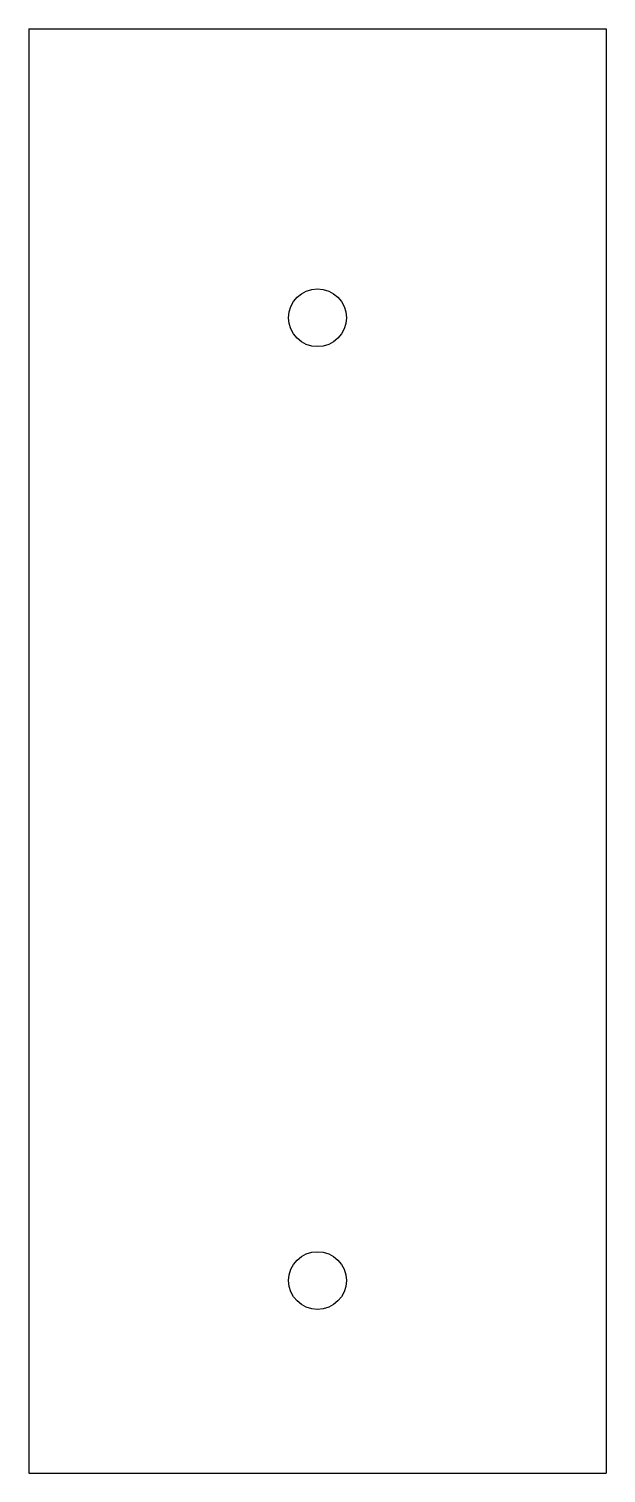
# Model space of a CAD drawing. Header units: millimetres. Extents: x -15 to 15, y 5 to 80.
import ezdxf

# ---------------------------------------------------------------- set-up
doc = ezdxf.new("R2010")
doc.units = ezdxf.units.MM
doc.layers.get('0').update_dxf_attribs({"lineweight": 25})

msp = doc.modelspace()

# ---------------------------------------------------------------- linework, layer by layer
for p, q in [((-15, 80), (15, 80)), ((-15, 80), (-15, 5)), ((15, 80), (15, 5)), ((-15, 5), (15, 5))]:
    msp.add_line(p, q)
for centre in [(0, 65), (0, 15)]:
    msp.add_circle(centre, 1.5)

doc.saveas('drawing.dxf')
